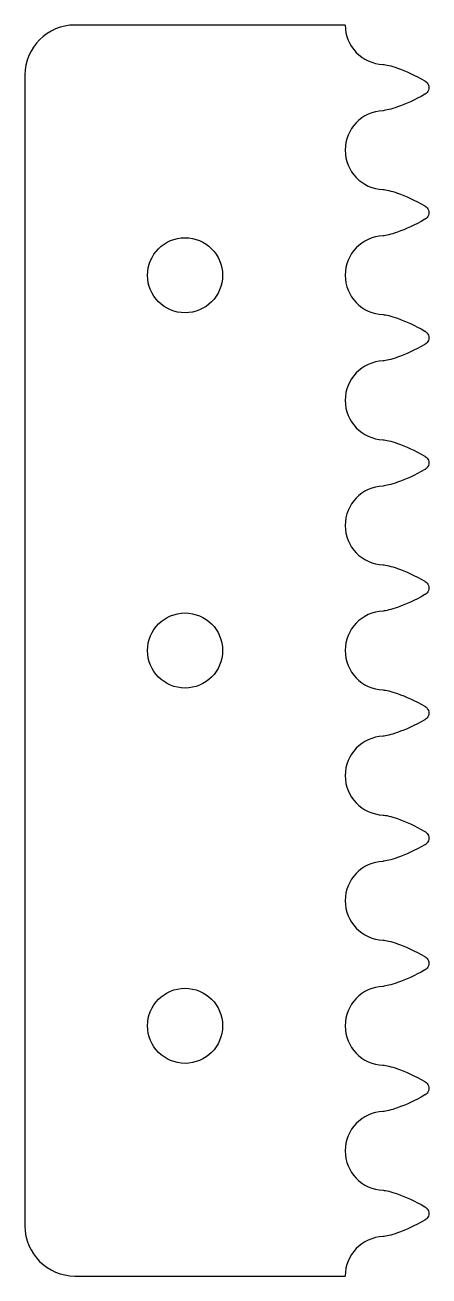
# Model space of a CAD drawing. Header units: millimetres. Extents: x 160 to 704, y -29 to 315.
# Drawn here: x 671.7 to 704, y 214.7 to 314.7 of the extents above.
import ezdxf

# ---------------------------------------------------------------- set-up
doc = ezdxf.new("R2010")
doc.units = ezdxf.units.MM
doc.layers.get('0').update_dxf_attribs({"linetype": 'CONTINUOUS'})

msp = doc.modelspace()

# ---------------------------------------------------------------- linework, layer by layer
for p, q in [((697.27, 314.74), (675.67, 314.74)), ((671.67, 310.74), (671.67, 218.74)), ((675.67, 214.74), (697.27, 214.74))]:
    msp.add_line(p, q)
for centre in [(684.47, 294.74), (684.47, 264.74), (684.47, 234.74)]:
    msp.add_circle(centre, 3)
for centre, radius, start, end in [((675.67, 310.74), 4, 90, 180), ((700.42, 314.74), 3.15, 180, 267.9728), ((700.42, 304.74), 3.15, 92.0272, 267.9728), ((700.42, 294.74), 3.15, 92.0272, 267.9728), ((700.42, 284.74), 3.15, 92.0272, 267.9728), ((700.42, 274.74), 3.15, 92.0272, 267.9728), ((700.42, 264.74), 3.15, 92.0272, 267.9728), ((700.42, 254.74), 3.15, 92.0272, 267.9728), ((700.42, 244.74), 3.15, 92.0272, 267.9728), ((700.42, 234.74), 3.15, 92.0272, 267.9728), ((700.42, 224.74), 3.15, 92.0272, 267.9728), ((675.67, 218.74), 4, 180, 270), ((700.42, 214.74), 3.15, 92.0272, 180)]:
    msp.add_arc(centre, radius, start, end)
for points, knots in [([(700.31, 311.59), (700.37, 311.59), (700.6, 311.55), (700.77, 311.51), (700.96, 311.46), (701.17, 311.4), (701.46, 311.3), (702.11, 311.07), (702.83, 310.74), (703.64, 310.28), (703.65, 310.27), (703.65, 310.27), (703.66, 310.26)], [0.1651063, 0.1651063, 0.1651063, 0.1651063, 0.272017, 0.272017, 0.272017, 0.3870539, 0.3870539, 0.3870539, 0.6482718, 0.6482718, 0.6482718, 0.6510218, 0.6510218, 0.6510218, 0.6510218]), ([(703.66, 309.22), (703.65, 309.22), (703.65, 309.21), (703.64, 309.21), (702.83, 308.74), (702.11, 308.42), (701.46, 308.19), (701.17, 308.09), (700.96, 308.02), (700.77, 307.98), (700.6, 307.94), (700.37, 307.9), (700.31, 307.89)], [-0.6510218, -0.6510218, -0.6510218, -0.6510218, -0.6482718, -0.6482718, -0.6482718, -0.3870539, -0.3870539, -0.3870539, -0.272017, -0.272017, -0.272017, -0.1651063, -0.1651063, -0.1651063, -0.1651063]), ([(700.31, 301.59), (700.37, 301.59), (700.6, 301.55), (700.77, 301.51), (700.96, 301.46), (701.17, 301.4), (701.46, 301.3), (702.11, 301.07), (702.83, 300.74), (703.64, 300.28), (703.65, 300.27), (703.65, 300.27), (703.66, 300.26)], [0.1651063, 0.1651063, 0.1651063, 0.1651063, 0.272017, 0.272017, 0.272017, 0.3870539, 0.3870539, 0.3870539, 0.6482718, 0.6482718, 0.6482718, 0.6510218, 0.6510218, 0.6510218, 0.6510218]), ([(703.66, 299.22), (703.65, 299.22), (703.65, 299.21), (703.64, 299.21), (702.83, 298.74), (702.11, 298.42), (701.46, 298.19), (701.17, 298.09), (700.96, 298.02), (700.77, 297.98), (700.6, 297.94), (700.37, 297.9), (700.31, 297.89)], [-0.6510218, -0.6510218, -0.6510218, -0.6510218, -0.6482718, -0.6482718, -0.6482718, -0.3870539, -0.3870539, -0.3870539, -0.272017, -0.272017, -0.272017, -0.1651063, -0.1651063, -0.1651063, -0.1651063]), ([(700.31, 291.59), (700.37, 291.59), (700.6, 291.55), (700.77, 291.51), (700.96, 291.46), (701.17, 291.4), (701.46, 291.3), (702.11, 291.07), (702.83, 290.74), (703.64, 290.28), (703.65, 290.27), (703.65, 290.27), (703.66, 290.26)], [0.1651063, 0.1651063, 0.1651063, 0.1651063, 0.272017, 0.272017, 0.272017, 0.3870539, 0.3870539, 0.3870539, 0.6482718, 0.6482718, 0.6482718, 0.6510218, 0.6510218, 0.6510218, 0.6510218]), ([(703.66, 289.22), (703.65, 289.22), (703.65, 289.21), (703.64, 289.21), (702.83, 288.74), (702.11, 288.42), (701.46, 288.19), (701.17, 288.09), (700.96, 288.02), (700.77, 287.98), (700.6, 287.94), (700.37, 287.9), (700.31, 287.89)], [-0.6510218, -0.6510218, -0.6510218, -0.6510218, -0.6482718, -0.6482718, -0.6482718, -0.3870539, -0.3870539, -0.3870539, -0.272017, -0.272017, -0.272017, -0.1651063, -0.1651063, -0.1651063, -0.1651063]), ([(700.31, 281.59), (700.37, 281.59), (700.6, 281.55), (700.77, 281.51), (700.96, 281.46), (701.17, 281.4), (701.46, 281.3), (702.11, 281.07), (702.83, 280.74), (703.64, 280.28), (703.65, 280.27), (703.65, 280.27), (703.66, 280.26)], [0.1651063, 0.1651063, 0.1651063, 0.1651063, 0.272017, 0.272017, 0.272017, 0.3870539, 0.3870539, 0.3870539, 0.6482718, 0.6482718, 0.6482718, 0.6510218, 0.6510218, 0.6510218, 0.6510218]), ([(703.66, 279.22), (703.65, 279.22), (703.65, 279.21), (703.64, 279.21), (702.83, 278.74), (702.11, 278.42), (701.46, 278.19), (701.17, 278.09), (700.96, 278.02), (700.77, 277.98), (700.6, 277.94), (700.37, 277.9), (700.31, 277.89)], [-0.6510218, -0.6510218, -0.6510218, -0.6510218, -0.6482718, -0.6482718, -0.6482718, -0.3870539, -0.3870539, -0.3870539, -0.272017, -0.272017, -0.272017, -0.1651063, -0.1651063, -0.1651063, -0.1651063]), ([(700.31, 271.59), (700.37, 271.59), (700.6, 271.55), (700.77, 271.51), (700.96, 271.46), (701.17, 271.4), (701.46, 271.3), (702.11, 271.07), (702.83, 270.74), (703.64, 270.28), (703.65, 270.27), (703.65, 270.27), (703.66, 270.26)], [0.1651063, 0.1651063, 0.1651063, 0.1651063, 0.272017, 0.272017, 0.272017, 0.3870539, 0.3870539, 0.3870539, 0.6482718, 0.6482718, 0.6482718, 0.6510218, 0.6510218, 0.6510218, 0.6510218]), ([(703.66, 269.22), (703.65, 269.22), (703.65, 269.21), (703.64, 269.21), (702.83, 268.74), (702.11, 268.42), (701.46, 268.19), (701.17, 268.09), (700.96, 268.02), (700.77, 267.98), (700.6, 267.94), (700.37, 267.9), (700.31, 267.89)], [-0.6510218, -0.6510218, -0.6510218, -0.6510218, -0.6482718, -0.6482718, -0.6482718, -0.3870539, -0.3870539, -0.3870539, -0.272017, -0.272017, -0.272017, -0.1651063, -0.1651063, -0.1651063, -0.1651063]), ([(700.31, 261.59), (700.37, 261.59), (700.6, 261.55), (700.77, 261.51), (700.96, 261.46), (701.17, 261.4), (701.46, 261.3), (702.11, 261.07), (702.83, 260.74), (703.64, 260.28), (703.65, 260.27), (703.65, 260.27), (703.66, 260.26)], [0.1651063, 0.1651063, 0.1651063, 0.1651063, 0.272017, 0.272017, 0.272017, 0.3870539, 0.3870539, 0.3870539, 0.6482718, 0.6482718, 0.6482718, 0.6510218, 0.6510218, 0.6510218, 0.6510218]), ([(703.66, 259.22), (703.65, 259.22), (703.65, 259.21), (703.64, 259.21), (702.83, 258.74), (702.11, 258.42), (701.46, 258.19), (701.17, 258.09), (700.96, 258.02), (700.77, 257.98), (700.6, 257.94), (700.37, 257.9), (700.31, 257.89)], [-0.6510218, -0.6510218, -0.6510218, -0.6510218, -0.6482718, -0.6482718, -0.6482718, -0.3870539, -0.3870539, -0.3870539, -0.272017, -0.272017, -0.272017, -0.1651063, -0.1651063, -0.1651063, -0.1651063]), ([(700.31, 251.59), (700.37, 251.59), (700.6, 251.55), (700.77, 251.51), (700.96, 251.46), (701.17, 251.4), (701.46, 251.3), (702.11, 251.07), (702.83, 250.74), (703.64, 250.28), (703.65, 250.27), (703.65, 250.27), (703.66, 250.26)], [0.1651063, 0.1651063, 0.1651063, 0.1651063, 0.272017, 0.272017, 0.272017, 0.3870539, 0.3870539, 0.3870539, 0.6482718, 0.6482718, 0.6482718, 0.6510218, 0.6510218, 0.6510218, 0.6510218]), ([(703.66, 249.22), (703.65, 249.22), (703.65, 249.21), (703.64, 249.21), (702.83, 248.74), (702.11, 248.42), (701.46, 248.19), (701.17, 248.09), (700.96, 248.02), (700.77, 247.98), (700.6, 247.94), (700.37, 247.9), (700.31, 247.89)], [-0.6510218, -0.6510218, -0.6510218, -0.6510218, -0.6482718, -0.6482718, -0.6482718, -0.3870539, -0.3870539, -0.3870539, -0.272017, -0.272017, -0.272017, -0.1651063, -0.1651063, -0.1651063, -0.1651063]), ([(700.31, 241.59), (700.37, 241.59), (700.6, 241.55), (700.77, 241.51), (700.96, 241.46), (701.17, 241.4), (701.46, 241.3), (702.11, 241.07), (702.83, 240.74), (703.64, 240.28), (703.65, 240.27), (703.65, 240.27), (703.66, 240.26)], [0.1651063, 0.1651063, 0.1651063, 0.1651063, 0.272017, 0.272017, 0.272017, 0.3870539, 0.3870539, 0.3870539, 0.6482718, 0.6482718, 0.6482718, 0.6510218, 0.6510218, 0.6510218, 0.6510218]), ([(703.66, 239.22), (703.65, 239.22), (703.65, 239.21), (703.64, 239.21), (702.83, 238.74), (702.11, 238.42), (701.46, 238.19), (701.17, 238.09), (700.96, 238.02), (700.77, 237.98), (700.6, 237.94), (700.37, 237.9), (700.31, 237.89)], [-0.6510218, -0.6510218, -0.6510218, -0.6510218, -0.6482718, -0.6482718, -0.6482718, -0.3870539, -0.3870539, -0.3870539, -0.272017, -0.272017, -0.272017, -0.1651063, -0.1651063, -0.1651063, -0.1651063]), ([(700.31, 231.59), (700.37, 231.59), (700.6, 231.55), (700.77, 231.51), (700.96, 231.46), (701.17, 231.4), (701.46, 231.3), (702.11, 231.07), (702.83, 230.74), (703.64, 230.28), (703.65, 230.27), (703.65, 230.27), (703.66, 230.26)], [0.1651063, 0.1651063, 0.1651063, 0.1651063, 0.272017, 0.272017, 0.272017, 0.3870539, 0.3870539, 0.3870539, 0.6482718, 0.6482718, 0.6482718, 0.6510218, 0.6510218, 0.6510218, 0.6510218]), ([(703.66, 229.22), (703.65, 229.22), (703.65, 229.21), (703.64, 229.21), (702.83, 228.74), (702.11, 228.42), (701.46, 228.19), (701.17, 228.09), (700.96, 228.02), (700.77, 227.98), (700.6, 227.94), (700.37, 227.9), (700.31, 227.89)], [-0.6510218, -0.6510218, -0.6510218, -0.6510218, -0.6482718, -0.6482718, -0.6482718, -0.3870539, -0.3870539, -0.3870539, -0.272017, -0.272017, -0.272017, -0.1651063, -0.1651063, -0.1651063, -0.1651063]), ([(700.31, 221.59), (700.37, 221.59), (700.6, 221.55), (700.77, 221.51), (700.96, 221.46), (701.17, 221.4), (701.46, 221.3), (702.11, 221.07), (702.83, 220.74), (703.64, 220.28), (703.65, 220.27), (703.65, 220.27), (703.66, 220.26)], [0.1651063, 0.1651063, 0.1651063, 0.1651063, 0.272017, 0.272017, 0.272017, 0.3870539, 0.3870539, 0.3870539, 0.6482718, 0.6482718, 0.6482718, 0.6510218, 0.6510218, 0.6510218, 0.6510218]), ([(703.66, 219.22), (703.65, 219.22), (703.65, 219.21), (703.64, 219.21), (702.83, 218.74), (702.11, 218.42), (701.46, 218.19), (701.17, 218.09), (700.96, 218.02), (700.77, 217.98), (700.6, 217.94), (700.37, 217.9), (700.31, 217.89)], [-0.6510218, -0.6510218, -0.6510218, -0.6510218, -0.6482718, -0.6482718, -0.6482718, -0.3870539, -0.3870539, -0.3870539, -0.272017, -0.272017, -0.272017, -0.1651063, -0.1651063, -0.1651063, -0.1651063])]:
    msp.add_open_spline(points, degree=3, knots=knots)
for points in [[(703.66, 310.26), (703.78, 310.19), (703.97, 309.96), (703.97, 309.52), (703.78, 309.29), (703.66, 309.22)], [(703.66, 300.26), (703.78, 300.19), (703.97, 299.96), (703.97, 299.52), (703.78, 299.29), (703.66, 299.22)], [(703.66, 290.26), (703.78, 290.19), (703.97, 289.96), (703.97, 289.52), (703.78, 289.29), (703.66, 289.22)], [(703.66, 280.26), (703.78, 280.19), (703.97, 279.96), (703.97, 279.52), (703.78, 279.29), (703.66, 279.22)], [(703.66, 270.26), (703.78, 270.19), (703.97, 269.96), (703.97, 269.52), (703.78, 269.29), (703.66, 269.22)], [(703.66, 260.26), (703.78, 260.19), (703.97, 259.96), (703.97, 259.52), (703.78, 259.29), (703.66, 259.22)], [(703.66, 250.26), (703.78, 250.19), (703.97, 249.96), (703.97, 249.52), (703.78, 249.29), (703.66, 249.22)], [(703.66, 240.26), (703.78, 240.19), (703.97, 239.96), (703.97, 239.52), (703.78, 239.29), (703.66, 239.22)], [(703.66, 230.26), (703.78, 230.19), (703.97, 229.96), (703.97, 229.52), (703.78, 229.29), (703.66, 229.22)], [(703.66, 220.26), (703.78, 220.19), (703.97, 219.96), (703.97, 219.52), (703.78, 219.29), (703.66, 219.22)]]:
    msp.add_open_spline(points, degree=3)

doc.saveas('drawing.dxf')
